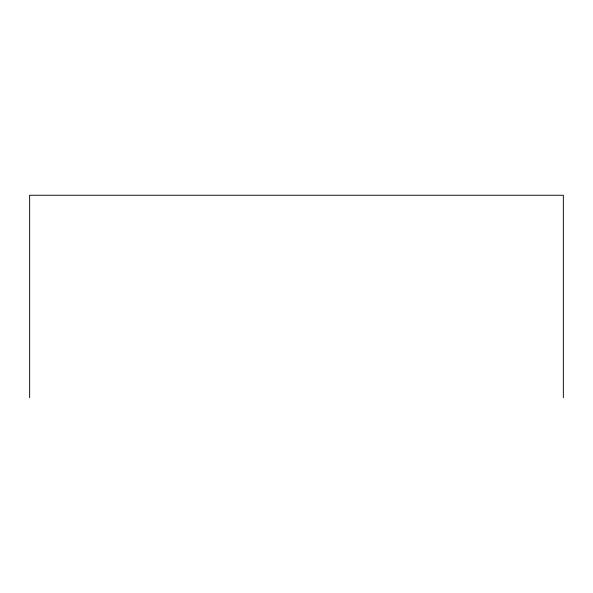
<?xml version="1.0" encoding="UTF-8"?>
<svg xmlns="http://www.w3.org/2000/svg" width="593" height="593" viewBox="0 0 593 593"><rect width="100%" height="100%" fill="white"/><g stroke="black" fill="none" stroke-linecap="round" stroke-linejoin="round"><path stroke-width="0.89" d="M563.35 397.747L563.35 195.253L29.65 195.253L29.65 397.747"/></g></svg>
